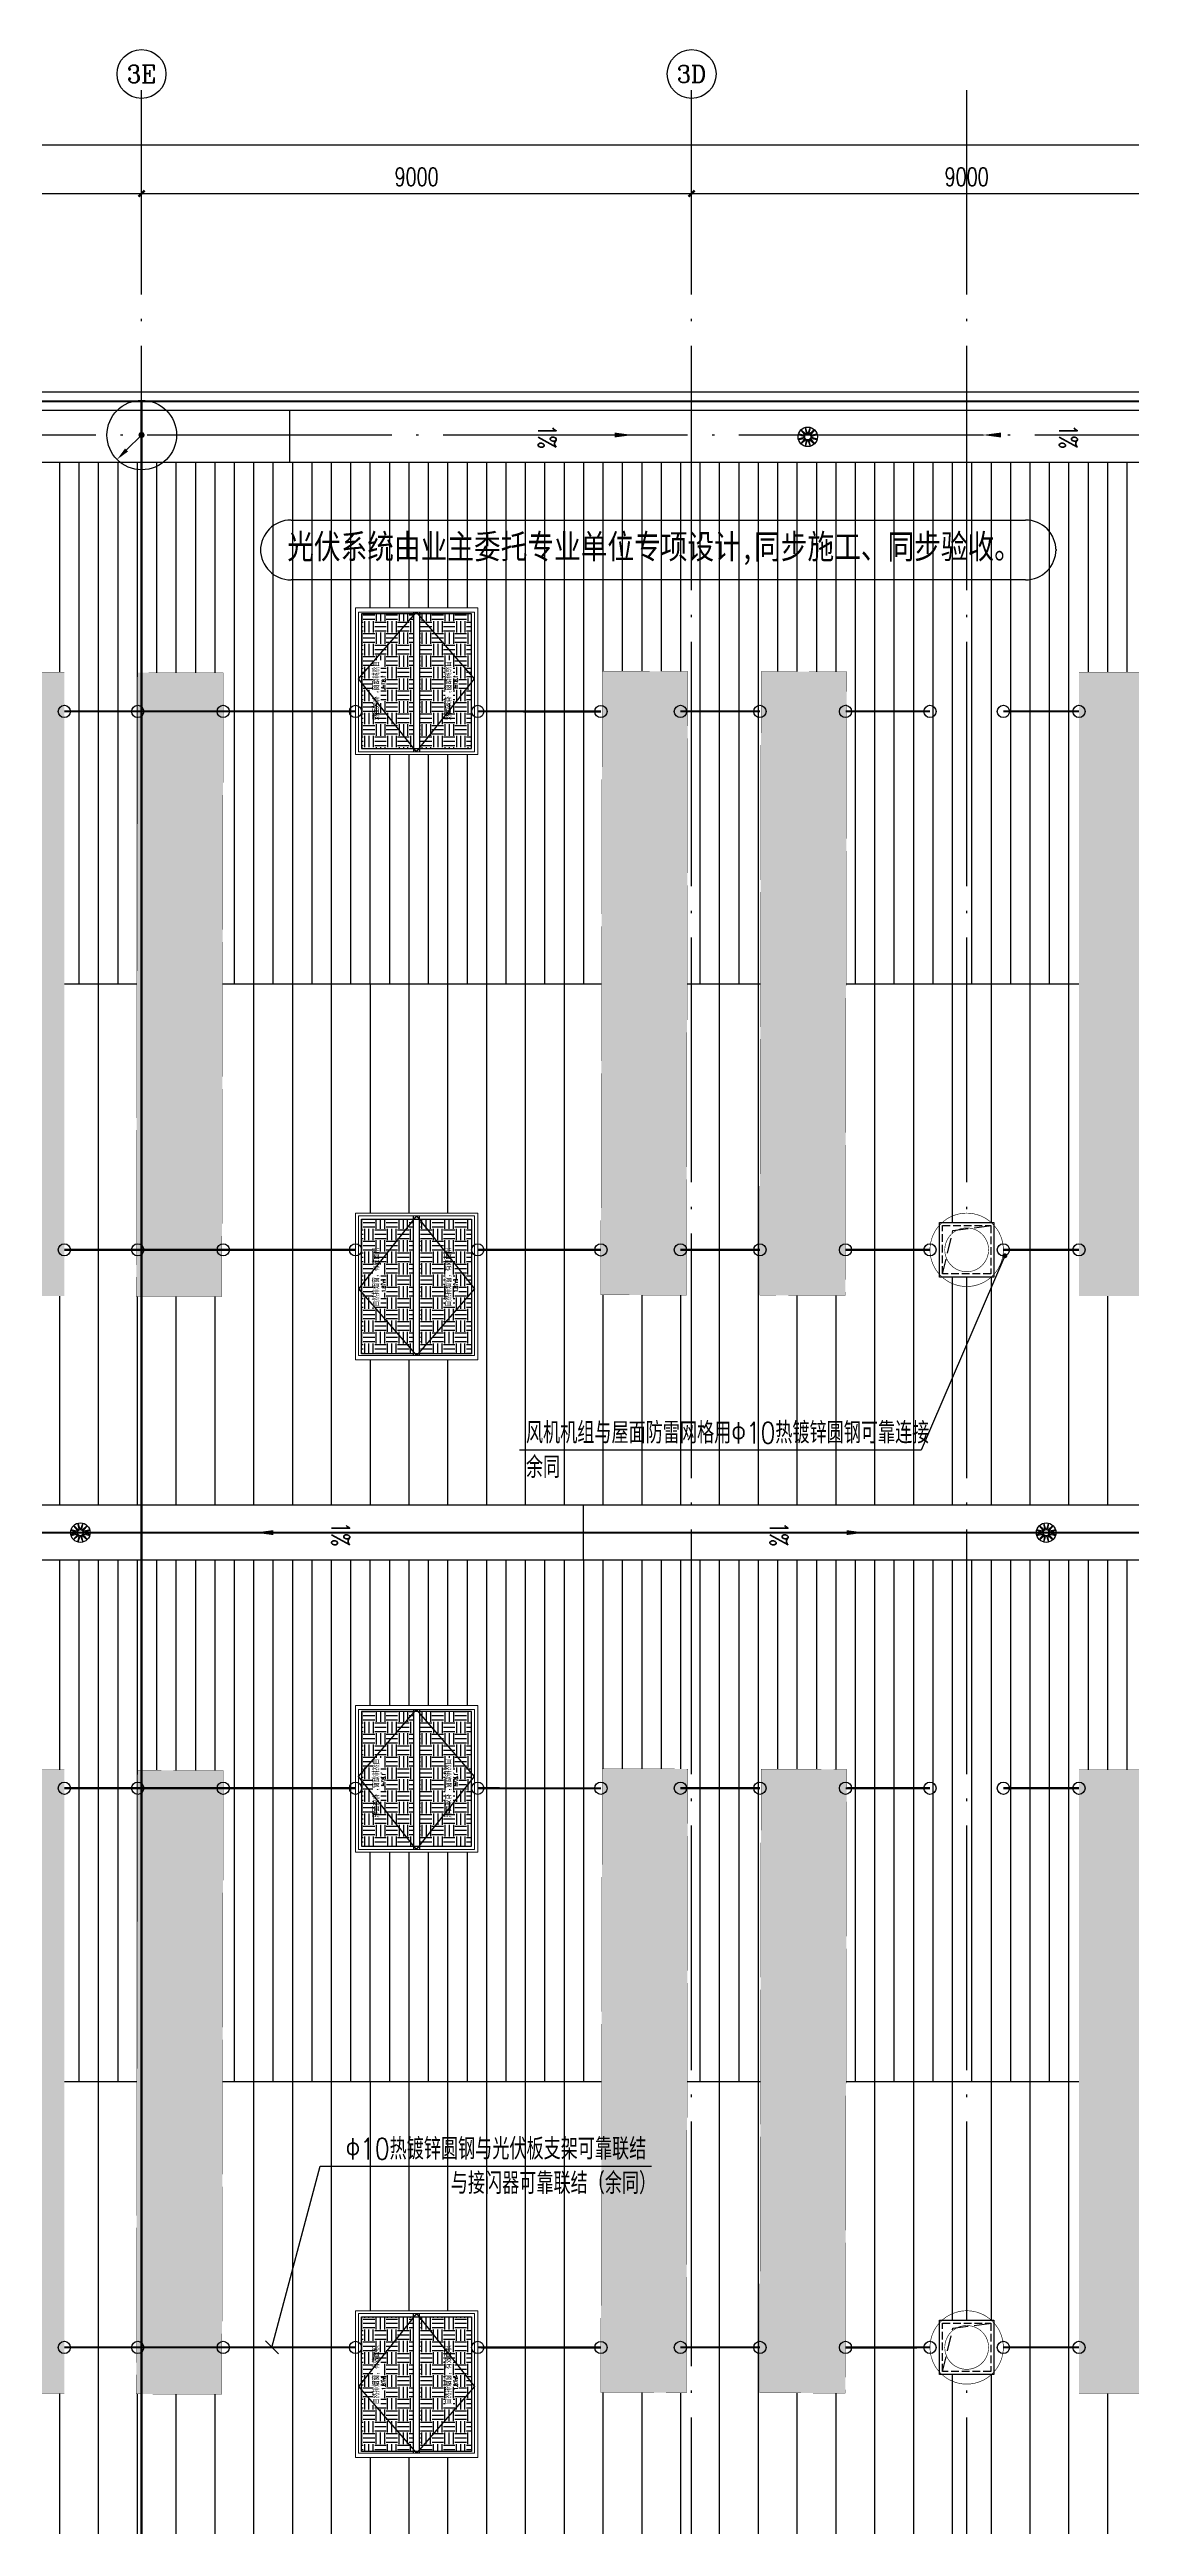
# Model space of a CAD drawing. Extents: x -1396510 to 1250330, y -1892470 to 1623980.
# Drawn here: x -166359 to -148658, y -1457473 to -1416966 of the extents above; entities that cross this region are included whole.
import ezdxf
from ezdxf.enums import TextEntityAlignment as Align

# ---------------------------------------------------------------- set-up
doc = ezdxf.new("R2010")
doc.units = 0
doc.header["$LTSCALE"] = 1000
doc.header["$MEASUREMENT"] = 0
for name, pattern in [('CENTER2', [1.125, 0.75, -0.125, 0.125, -0.125]), ('DASH', [0.35, 0.25, -0.1]), ('DOTE', [2.4200000000000004, 2, -0.2, 0.02, -0.2]), ('HIDDEN', [9.524999999999999, 6.35, -3.175])]:
    doc.linetypes.add(name, pattern=pattern)
doc.layers.get('Defpoints').update_dxf_attribs({"color": 210})
for name, color, linetype in [('-DS 电气', 130, 'Continuous'), ('99平面图例外参$0$A-HATCH-2', 251, 'Continuous'), ('A-AXIS-D', 1, 'Continuous'), ('A-AXIS-DOTE', 14, 'DOTE'), ('A-AXIS-SYMB', 3, 'Continuous'), ('A-DRAIN', 142, 'Continuous'), ('A-HATCH-2', 251, 'Continuous'), ('A-LIN-V', 9, 'Continuous'), ('A-SFCE', 30, 'Continuous'), ('AS-COLN', 6, 'Continuous'), ('AS-结构边线层', 200, 'Continuous'), ('E-电气标注', 84, 'Continuous'), ('LWIRE', 4, 'Continuous'), ('SPACE', 7, 'Continuous'), ('SPACE_HATCH', 8, 'Continuous'), ('TEL_LEAD', 3, 'Continuous'), ('WIRE-接地', 4, 'Continuous'), ('WIRE-照明', 1, 'Continuous'), ('WIRE-避雷', 4, 'Continuous'), ('参考线', 8, 'Continuous'), ('外框', 1, 'HIDDEN'), ('文本', 4, 'Continuous'), ('暖通', 7, 'Continuous'), ('虹吸雨水斗', 6, 'Continuous')]:
    doc.layers.add(name, color=color, linetype=linetype)
doc.layers.add('A-云线2', color=3, linetype='Continuous', plot=False)
doc.layers.add('A-加建区域', color=47, linetype='Continuous', plot=False)
doc.layers.add('成型线', color=3, linetype='Continuous', lineweight=18)
doc.styles.add('-宋体', font='', dxfattribs={"width": 0.8})
doc.styles.add('_TCH_AXIS', font='COMPLEX', dxfattribs={"bigfont": 'GBCBIG'})
doc.styles.add('_TCH_DIM', font='SIMPLEX', dxfattribs={"bigfont": 'GBCBIG'})
doc.styles.add('_TCH_DIM_T3', font='SIMPLEX', dxfattribs={"width": 0.7058823529411765, "bigfont": 'GBCBIG'})
doc.styles.add('_TCH_SPACE', font='SIMPLEX', dxfattribs={"height": 5, "bigfont": 'GBCBIG'})
doc.styles.add('_TEL_DIM', font='SIMPLEX', dxfattribs={"width": 0.8, "height": 3.5, "bigfont": 'HZTXT'})
doc.styles.get("Standard").update_dxf_attribs({"font": 'gbenor.shx', "bigfont": 'gbcbig.shx'})
doc.styles.get('-宋体').set_extended_font_data('SimSun')
doc.dimstyles.new('_TCH_ARCH&&100', dxfattribs={"dimtxt": 297.5, "dimasz": 100, "dimexe": 100, "dimexo": 100, "dimgap": 126.25, "dimtad": 1, "dimdec": 0, "dimzin": 0, "dimdsep": 46, "dimtxsty": '_TCH_DIM_T3', "dimblk": 'ARCHTICK', "dimcen": 0.09, "dimclrt": 7, "dimazin": 2, "dimtfac": 1, "dimtdec": 0, "dimtix": 1, "dimtmove": 2, "dimatfit": 3, "dimfxl": 0, "dimtolj": 1, "dimtzin": 0, "dimarcsym": 0})
pattern_1 = [(90, (-187145.8154680913, -620719.999996184), (-317.5, 0), [])]
pattern_2 = [(90, (-187145.8154680913, -620719.999996184), (-635, 0), [])]
pattern_3 = [(0, (0, 0), (187.5, 187.5), [187.5, -187.5]), (0, (0, 70.3125), (187.5, 187.5), [187.5, -187.5]), (0, (0, 140.625), (187.5, 187.5), [187.5, -187.5]), (90, (23.4375, 164.0625), (-187.5, 187.5), [187.5, -187.5]), (90, (93.75, 164.0625), (-187.5, 187.5), [187.5, -187.5]), (90, (164.0625, 164.0625), (-187.5, 187.5), [187.5, -187.5])]

# ---------------------------------------------------------------- blocks, each defined once
blk = doc.blocks.new('“奔腾”虹吸雨水斗')
at = {"layer": '虹吸雨水斗', "color": 8, "lineweight": 25}
for p, q in [((946944.3575006259, 86684.78362745002), (947028.0217046535, 86657.59554246908)), ((947028.0225120363, 86641.19173321455), (946944.4179662246, 86614.01900706587)), ((947032.2330254515, 86673.31093077212), (946946.2430018323, 86691.58093254315)), ((946981.5729472799, 86752.89512428427), (947040.4342308647, 86687.51744999675)), ((947051.9390358106, 86699.02171509856), (946986.60449177, 86757.83901256899)), ((947047.8582179125, 86793.27368750554), (947066.1447476526, 86707.2243189398)), ((947081.8603335525, 86711.43490229684), (947054.6876074036, 86795.03944810855)), ((947125.4522277878, 86795.09991370716), (947098.2641428069, 86711.4357096796)), ((947113.9795311099, 86707.22438888164), (947132.249532881, 86793.21441250079)), ((947193.5637246221, 86757.8844670532), (947128.1860503346, 86699.02318346837)), ((947139.6903154363, 86687.51837852233), (947198.5076129069, 86752.85292256305)), ((947233.9422878433, 86691.59919642055), (947147.8929192775, 86673.31266668047)), ((947152.1035026347, 86657.59708078073), (947235.7080484463, 86684.76980692943)), ((947235.7685140449, 86614.00518654528), (947152.1043100174, 86641.19327152622)), ((946946.1837268276, 86607.18961757475), (947032.2330953933, 86625.4761473148)), ((947040.4356992345, 86611.27043547296), (946981.6184017641, 86545.93589143225)), ((946986.5622900488, 86540.90434694209), (947051.9399643363, 86599.7656305269)), ((947066.1464835609, 86591.56442511365), (947047.87648179, 86505.5744014945)), ((947054.6737868831, 86503.68890028812), (947081.8618718641, 86587.3531043157)), ((947098.2656811185, 86587.35391169846), (947125.4384072672, 86503.74936588678)), ((947132.2677967583, 86505.51512648973), (947113.9812670184, 86591.5644950555)), ((947128.1869788602, 86599.76709889674), (947193.5215229009, 86540.94980142628)), ((947198.553067391, 86545.89368971103), (947139.6917838062, 86611.27136399854)), ((947147.8929892194, 86625.47788322317), (947233.8830128385, 86607.20788145217))]:
    blk.add_line(p, q, dxfattribs=at)
for centre, radius in [((947090.0630073354, 86649.39440699767), 149.9999999998636), ((947090.0630073354, 86649.39440699764), 47.64705882348608)]:
    blk.add_circle(centre, radius, dxfattribs=at)
for centre, start, end in [((947024.7688896961, 86649.39347772092), 291.6381690381559, 68.36747106928848), ((947033.5161781037, 86682.04066104008), 261.6381690402307, 38.36747106319988), ((947057.4151437385, 86705.94030695265), 231.638169039676, 8.367471067260695), ((947090.0620780587, 86714.68852463702), 201.6381690394507, 338.3674710638043), ((947122.7092613779, 86705.9412362294), 171.638169042018, 308.3674710654842), ((947146.6089072905, 86682.04227059458), 141.6381690427745, 278.3674710689655), ((947155.3571249748, 86649.39533627436), 111.6381690381559, 248.3674710692885), ((947033.5171073804, 86616.74654340072), 321.6381690427745, 98.36747106896546), ((947057.416753293, 86592.84757776589), 351.638169042018, 128.3674710654842), ((947090.0639366122, 86584.10028935828), 21.63816903945068, 158.3674710638043), ((947122.7108709324, 86592.84850704264), 51.63816903967597, 188.3674710672607), ((947146.6098365672, 86616.74815295523), 81.63816904023071, 218.3674710631998)]:
    blk.add_arc(centre, 8.823529411756681, start, end, dxfattribs=at)
blk = doc.blocks.new('434243')
at = {"layer": '文本', "xscale": 1.061320754715, "yscale": 1.061320754715, "zscale": 1.061320754715}
for p in [(-659120.5249859283, 528727.2514006031), (-671020.5249859276, 510807.1993738738), (-655220.5249859276, 510807.1993738738)]:
    blk.add_blockref('“奔腾”虹吸雨水斗', p, dxfattribs=at)
blk = doc.blocks.new('w4234233')
at = {"layer": 'A-AXIS-SYMB', "color": 8}
for points in [[(355545.815468092, 826830, 0, 0, 0), (355545.815468092, 825680, 0, 80.00000000000001, 0), (355545.815468092, 825980, 0, 0, 0)], [(355545.815468092, 818809.9999923708, 0, 0, 0), (355545.815468092, 819959.9999923708, 0, 80.00000000000001, 0), (355545.815468092, 819659.9999923708, 0, 0, 0)]]:
    blk.add_lwpolyline(points, format="xyseb", dxfattribs=at)
at = {"layer": 'A-AXIS-SYMB', "color": 7, "style": '_TCH_DIM', "width": 0.7058823529411765}
for p in [(355375.815468092, 826935), (355375.815468092, 818407.4999923708)]:
    blk.add_text('1%%%', height=297.5, dxfattribs=at).set_placement(p)
blk = doc.blocks.new('w42343eeee')
blk.add_wipeout([(367285.36201962497, 568211.8823127225), (365883.3467330932, 568215.0626106263), (365906.4841525527, 578415.0363684269), (367306.4805506822, 578411.8606441875)]).dxf.layer = '参考线'
at = {"layer": '99平面图例外参$0$A-HATCH-2'}
h = blk.add_hatch(dxfattribs=at)
h.set_pattern_fill('ANSI33', color=256, scale=75)
h.set_pattern_definition([(45, (1135667.221463564, 924695.118585829), (-168.3798022700467, 168.3798022700468), []), (45, (1135835.601338564, 924695.118585829), (-168.3798022700467, 168.3798022700468), [119.0625000000001, -59.53125000000003])])
h.paths.add_polyline_path([(366843.004486084, 550429.953373909), (365843.0085678101, 550432.2217392924)])
h.paths.add_polyline_path([(365906.4840457473, 578415.0363686695), (367306.4804446542, 578411.8606444283), (367283.3431320193, 568211.8868932726), (365883.3467330934, 568215.0626096725)])
at = {"layer": 'E-电气标注', "color": 1, "const_width": 5}
blk.add_lwpolyline([(365906.4841525527, 578415.0363684271), (365883.3467330933, 568215.0626106265), (367283.3431312228, 568211.8868863871), (367306.4805506822, 578411.8606441878)], close=True, dxfattribs=at)
blk = doc.blocks.new('44')
blk.add_wipeout([(277495.815468091, 745319.9999961853), (279895.8547318697, 745319.9999961851), (279895.815468091, 747319.9999961852), (277495.815468091, 747319.9934126738)]).dxf.layer = '参考线'
at = {"layer": 'SPACE_HATCH'}
h = blk.add_hatch(dxfattribs=at)
h.set_pattern_fill('土壤', color=8, scale=50, style=0)
h.set_pattern_definition(pattern_3)
h.paths.add_polyline_path([(277595.8154692653, 746369.9967074657), (279795.8154657534, 746369.9967013941), (279795.8154709901, 747219.9934113587), (277595.8154675254, 747219.9934135819)])
h.paths.add_polyline_path([(278352.3530424843, 746903.9999999983), (279056.8211275907, 746903.9999999983), (279056.8211275907, 747033.9999999983), (278352.3530424843, 747033.9999999983)])
h.paths.add_polyline_path([(278591.1695850375, 746810.7899999983), (278816.5945850375, 746810.7899999983), (278816.5945850375, 746894.9649999983), (278591.1695850375, 746894.9649999983)])
h = blk.add_hatch(dxfattribs=at)
h.set_pattern_fill('土壤', color=8, scale=50, style=0)
h.set_pattern_definition(pattern_3)
h.paths.add_polyline_path([(277595.8154692836, 746269.9967013716), (279795.8154657515, 746269.9967074431), (279795.8154709901, 745420.0065810117), (277595.8154675254, 745420.0065787885)])
h.paths.add_polyline_path([(278352.3530424843, 745723.9999923721), (279056.8211275907, 745723.9999923721), (279056.8211275907, 745853.9999923721), (278352.3530424843, 745853.9999923721)])
h.paths.add_polyline_path([(278591.1695850375, 745630.7899923722), (278816.5945850375, 745630.7899923722), (278816.5945850375, 745714.9649923722), (278591.1695850375, 745714.9649923722)])
at = {"color": 2}
for p, q in [((277565.8154680911, 746369.9967044295), (279850.8154680911, 746369.9967044295)), ((277565.8154680911, 746269.9967044295), (279850.8154680911, 746269.9967044295))]:
    blk.add_line(p, q, dxfattribs=at)
at = {"layer": 'A-SFCE'}
blk.add_lwpolyline([(277595.815468091, 747219.9934126737), (279795.815468091, 747219.9934126737), (279795.815468091, 745419.9999961852), (277595.815468091, 745419.9999961852)], close=True, dxfattribs=at)
at = {"layer": '外框', "color": 8}
for points in [[(279850.815468091, 746319.9999961853), (278658.315468091, 747269.9999961852), (277565.815468091, 746319.9999961852)], [(279850.815468091, 746319.9999961853), (278658.315468091, 745369.9999961852), (277565.815468091, 746319.9999961852)]]:
    blk.add_lwpolyline(points, dxfattribs=at)
at = {"layer": '成型线'}
blk.add_line((279895.815468091, 745319.9999961852), (279895.815468091, 747319.9999961852), dxfattribs=at)
blk.add_lwpolyline([(279895.815468091, 745319.9999961852), (277495.815468091, 745319.9999961853), (277495.815468091, 747319.9999961853), (279895.815468091, 747319.9999961852)], dxfattribs=at)
blk.add_lwpolyline([(279850.815468091, 745369.9999961853), (279850.815468091, 747269.9999961853), (277565.815468091, 747269.9999961852), (277565.815468091, 745369.9999961852)], close=True, dxfattribs=at)
at = {"layer": 'SPACE', "color": 8, "style": '_TCH_SPACE'}
for p in [(278365.3530424843, 746929.9999999983), (278365.3530424843, 745749.9999923721)]:
    blk.add_text('自然排烟窗，有效面积', height=96.45390070921985, dxfattribs=at).set_placement(p)
at = {"layer": 'SPACE', "color": 8, "style": '_TCH_SPACE', "width": 0.7058823529411765}
for s, height, p in [('1.87m', 59.5, (278599.5870850375, 746827.6249999983)), ('2', 29.75, (278791.5870850375, 746862.6249999983)), ('1.87m', 59.5, (278599.5870850375, 745647.6249923721)), ('2', 29.75, (278791.5870850375, 745682.6249923721))]:
    blk.add_text(s, height=height, dxfattribs=at).set_placement(p)
blk = doc.blocks.new('fengji')
blk.add_wipeout([(-444.999999999982, 444.9999999999246), (445.0392637787322, 444.9999999999251), (444.9999999999777, -445.0000000000748), (-445.00000000001666, -445.0000000001503)]).dxf.layer = '参考线'
at = {"layer": 'A-HATCH-2', "color": 8, "const_width": 10}
for points in [[(0, -600.1812888215063, -0.9999999999999998), (0, 600.1812905720435, -0.9999999999999998)], [(0, -600.1812888215063, 0.9999999999999998), (0, 600.1812905720435, 0.9999999999999998)]]:
    blk.add_lwpolyline(points, format="xyb", dxfattribs=at)
at = {"layer": 'A-HATCH-2', "color": 8, "linetype": 'DASH', "const_width": 10}
for points in [[(0, -358.3171878784196, -0.9999999999999998), (0, 358.3171878787689, -0.9999999999999998)], [(0, -358.3171878784196, 0.9999999999999998), (0, 358.3171878787689, 0.9999999999999998)]]:
    blk.add_lwpolyline(points, format="xyb", dxfattribs=at)
at = {"layer": 'AS-COLN', "ltscale": 0.5}
blk.add_lwpolyline([(-445, 445), (445, 445), (445, -445), (-445, -445)], close=True, dxfattribs=at)
at = {"layer": 'AS-COLN', "linetype": 'DASH', "ltscale": 0.5}
blk.add_lwpolyline([(-395, 395), (395, 395), (395, -395), (-395, -395)], close=True, dxfattribs=at)
at = {"layer": 'AS-结构边线层', "color": 8, "linetype": 'DASH'}
blk.add_lwpolyline([(395, 395), (225.4077321449295, -315.0000038014259), (-395, -395)], dxfattribs=at)
blk = doc.blocks.new('_ArchTick')
at = {"color": 0, "linetype": 'ByBlock', "const_width": 0.4}
blk.add_lwpolyline([(-0.5, -0.5), (0.5, 0.5)], dxfattribs=at)
blk = doc.blocks.new('*D5950')
at = {"layer": 'A-AXIS-D', "color": 0, "lineweight": -2, "transparency": 16777216}
for p, q in [((138999.9999999996, 3189.775788517552), (138999.9999999996, 4047.785146990791)), ((138999.9999999996, 3947.785146990791), (147999.9999999997, 3947.785146990791)), ((147999.9999999997, 3189.775788517552), (147999.9999999997, 4047.785146990791))]:
    blk.add_line(p, q, dxfattribs=at)
at = {"layer": 'Defpoints', "color": 0, "transparency": 16777216}
for p in [(147999.9999999997, 3947.785146990791), (138999.9999999996, 3089.775788517552), (147999.9999999997, 3089.775788517552)]:
    blk.add_point(p, dxfattribs=at)
at = {"layer": 'A-AXIS-D', "color": 0, "lineweight": -2, "transparency": 16777216, "xscale": 100, "yscale": 100, "zscale": 100, "rotation": 180}
blk.add_blockref('_ArchTick', (138999.9999999996, 3947.785146990791), dxfattribs=at)
at = {"layer": 'A-AXIS-D', "color": 0, "lineweight": -2, "transparency": 16777216, "xscale": 100, "yscale": 100, "zscale": 100}
blk.add_blockref('_ArchTick', (147999.9999999997, 3947.785146990791), dxfattribs=at)
at = {"layer": 'A-AXIS-D', "color": 7, "transparency": 16777216, "insert": (143499.9999999997, 4222.785146990791), "char_height": 297.5, "attachment_point": 5, "style": '_TCH_DIM_T3'}
blk.add_mtext('\\A1;9000', dxfattribs=at)
blk = doc.blocks.new('*D5951')
at = {"layer": 'A-AXIS-D', "color": 0, "lineweight": -2, "transparency": 16777216}
for p, q in [((147999.9999999997, 3189.775788517552), (147999.9999999997, 4047.785146990791)), ((147999.9999999997, 3947.785146990791), (156999.9999999999, 3947.785146990791)), ((156999.9999999999, 3189.775788517552), (156999.9999999999, 4047.785146990791))]:
    blk.add_line(p, q, dxfattribs=at)
at = {"layer": 'Defpoints', "color": 0, "transparency": 16777216}
for p in [(156999.9999999999, 3947.785146990791), (147999.9999999997, 3089.775788517552), (156999.9999999999, 3089.775788517552)]:
    blk.add_point(p, dxfattribs=at)
at = {"layer": 'A-AXIS-D', "color": 0, "lineweight": -2, "transparency": 16777216, "xscale": 100, "yscale": 100, "zscale": 100, "rotation": 180}
blk.add_blockref('_ArchTick', (147999.9999999997, 3947.785146990791), dxfattribs=at)
at = {"layer": 'A-AXIS-D', "color": 0, "lineweight": -2, "transparency": 16777216, "xscale": 100, "yscale": 100, "zscale": 100}
blk.add_blockref('_ArchTick', (156999.9999999999, 3947.785146990791), dxfattribs=at)
at = {"layer": 'A-AXIS-D', "color": 7, "transparency": 16777216, "insert": (152499.9999999998, 4222.785146990791), "char_height": 297.5, "attachment_point": 5, "style": '_TCH_DIM_T3'}
blk.add_mtext('\\A1;9000', dxfattribs=at)
blk = doc.blocks.new('*D5952')
at = {"layer": 'A-AXIS-D', "color": 0, "lineweight": -2, "transparency": 16777216}
for p, q in [((156999.9999999999, 3189.775788517552), (156999.9999999999, 4047.785146990791)), ((156999.9999999999, 3947.785146990791), (165999.9999999998, 3947.785146990791)), ((165999.9999999998, 3189.775788517552), (165999.9999999998, 4047.785146990791))]:
    blk.add_line(p, q, dxfattribs=at)
at = {"layer": 'Defpoints', "color": 0, "transparency": 16777216}
for p in [(165999.9999999998, 3947.785146990791), (156999.9999999999, 3089.775788517552), (165999.9999999998, 3089.775788517552)]:
    blk.add_point(p, dxfattribs=at)
at = {"layer": 'A-AXIS-D', "color": 0, "lineweight": -2, "transparency": 16777216, "xscale": 100, "yscale": 100, "zscale": 100, "rotation": 180}
blk.add_blockref('_ArchTick', (156999.9999999999, 3947.785146990791), dxfattribs=at)
at = {"layer": 'A-AXIS-D', "color": 0, "lineweight": -2, "transparency": 16777216, "xscale": 100, "yscale": 100, "zscale": 100}
blk.add_blockref('_ArchTick', (165999.9999999998, 3947.785146990791), dxfattribs=at)
at = {"layer": 'A-AXIS-D', "color": 7, "transparency": 16777216, "insert": (161499.9999999998, 4222.785146990791), "char_height": 297.5, "attachment_point": 5, "style": '_TCH_DIM_T3'}
blk.add_mtext('\\A1;9000', dxfattribs=at)
blk = doc.blocks.new('*D5956')
at = {"layer": 'A-AXIS-D', "color": 0, "lineweight": -2, "transparency": 16777216}
for p, q in [((-900.0000002816089, 3289.775788517552), (-900.0000002816088, 4847.785146990791)), ((-900.0000002816088, 4747.785146990791), (184799.9999921249, 4747.785146990791)), ((184799.9999921249, 3289.775788517552), (184799.9999921249, 4847.785146990791))]:
    blk.add_line(p, q, dxfattribs=at)
at = {"layer": 'Defpoints', "color": 0, "transparency": 16777216}
for p in [(184799.9999921249, 4747.785146990791), (-900.0000002816089, 3189.775788517552), (184799.9999921249, 3189.775788517552)]:
    blk.add_point(p, dxfattribs=at)
at = {"layer": 'A-AXIS-D', "color": 0, "lineweight": -2, "transparency": 16777216, "xscale": 100, "yscale": 100, "zscale": 100, "rotation": 180}
blk.add_blockref('_ArchTick', (-900.0000002816088, 4747.785146990791), dxfattribs=at)
at = {"layer": 'A-AXIS-D', "color": 0, "lineweight": -2, "transparency": 16777216, "xscale": 100, "yscale": 100, "zscale": 100}
blk.add_blockref('_ArchTick', (184799.9999921249, 4747.785146990791), dxfattribs=at)
at = {"layer": 'A-AXIS-D', "color": 7, "transparency": 16777216, "insert": (91949.99999592164, 5022.785146990791), "char_height": 297.5, "attachment_point": 5, "style": '_TCH_DIM_T3'}
blk.add_mtext('\\A1;185700', dxfattribs=at)
blk = doc.blocks.new('$TelecSys$00000080')
for p, q in [((-0.7000000000007276, -0.7000000000007276), (0, 0)), ((0.1041666666678793, 0.1041666666660603), (0.1041666666678793, 0.1041666666660603)), ((-0.1041666666678793, -0.1041666666660603), (-0.1041666666678793, -0.1041666666660603))]:
    blk.add_line(p, q)
at = {"const_width": 0.1425}
blk.add_lwpolyline([(0.07125000000087311, 0, 1), (-0.07125000000087311, 0, 1)], format="xyb", close=True, dxfattribs=at)
blk.add_solid([(-0.6300000000010186, -0.7700000000004366), (-0.7700000000004366, -0.6299999999991996), (-1.150000000001455, -1.149999999999636)])
at = {"width": 0.8, "flags": 9}
blk.add_attdef('A', (0, 0), '', height=2e-05, rotation=180, dxfattribs=at)
blk = doc.blocks.new('$TelecSys$00000010')
blk.add_circle((0, 0, 1e-08), 1)
blk = doc.blocks.new('世赫3#厂房屋顶0821')
at = {"layer": 'A-HATCH-2'}
h = blk.add_hatch(dxfattribs=at)
h.set_pattern_fill('ANSI31', color=256, scale=200, angle=45)
h.set_pattern_definition(pattern_1)
h.paths.add_polyline_path([(46734.18453190825, -8975.000000014435), (179269.9021702178, -8975.000000044238), (184500.0000216862, -8975.000000029337), (184500.0000243643, -450.000000057742), (17311.08193592611, -450.000000057742), (14639.25533946475, -8684.62378295639), (14545.03914693312, -8975.000000029337)])
h = blk.add_hatch(dxfattribs=at)
h.set_pattern_fill('ANSI31', color=256, scale=400, angle=45)
h.set_pattern_definition(pattern_2)
h.paths.add_polyline_path([(46734.18453190825, -8975.000000044238), (179269.9021702178, -8975.000000014435), (184500.0000140453, -8975.000000029337), (184500.0000243643, -17500.00000000093), (11778.99635794014, -17500.00000000093), (14545.03914693312, -8975.000000029337), (34104.18453190872, -8975.000000029337)])
h = blk.add_hatch(dxfattribs=at)
h.set_pattern_fill('ANSI31', color=256, scale=200, angle=45)
h.set_pattern_definition(pattern_1)
h.paths.add_polyline_path([(46734.184516676, -26924.99999995762), (179269.9021549856, -26924.99999998743), (184500.0000064539, -26924.99999997253), (184500.0000091321, -18400.00000000093), (11486.98011042085, -18400.00000000093), (8732.433071799227, -26889.56986407412), (13809.11440937012, -26924.99999997253)])
h = blk.add_hatch(dxfattribs=at)
h.set_pattern_fill('ANSI31', color=256, scale=400, angle=45)
h.set_pattern_definition(pattern_2)
h.paths.add_polyline_path([(46734.184516676, -26924.99999998743), (179269.9021549856, -26924.99999995762), (184499.999998813, -26924.99999997253), (184500.0000091321, -35449.99999994412), (5954.894532416365, -35450.00000000128), (8720.937321418663, -26925.00000000105), (34104.18451667647, -26924.99999997253)])
at = {"layer": 'A-AXIS-D'}
for centre in [(148000.0000000002, 5903.960313379299), (157000.0000000005, 5903.960313379182)]:
    blk.add_circle(centre, 400, dxfattribs=at)
at = {"layer": 'A-AXIS-DOTE', "color": 8, "ltscale": 2}
for p, q in [((148000, -79979.99999618402), (148000.0000000002, 5640.000003815978)), ((157000.0000000002, -79979.99999618402), (157000.0000000002, 5640.000003815978)), ((161500, -79979.99999618402), (161500, 5640.000003815978)), ((190814.1845319087, -9.313225746154785e-10), (-5155.815468091285, 0)), ((190814.1845319087, -17950.00000000093), (-5155.815468091285, -17950))]:
    blk.add_line(p, q, dxfattribs=at)
at = {"layer": 'A-DRAIN'}
for p, q in [((150420.0000000024, 399.9536194166867), (150420.0000000024, -450.000000057742)), ((155230.0000000015, -18400.00000000093), (155230.0000000015, -17500.00000000093))]:
    blk.add_line(p, q, dxfattribs=at)
at = {"layer": 'A-LIN-V'}
for points in [[(184499.9999999998, -450.000000057742), (17311.08193592611, -450.000000057742), (11778.99635794014, -17500.00000000093)], [(184499.9999999998, -17500.00000000093), (11778.99635794014, -17500.00000000093)], [(184499.9999999998, -18400.00000000093), (11486.98011042085, -18400.00000000093)]]:
    blk.add_lwpolyline(points, dxfattribs=at)
at = {"layer": 'A-SFCE'}
for points in [[(184800.0000052028, -72499.99999714294), (184800.0000153922, 699.947997125797), (16632.89277716144, 700.0000039680162), (-899.9999227537774, -53336.73104772158), (-899.9999227537774, -54350.00000000058), (-300.0002615137491, -54350.00000000058)], [(-599.9999214824056, -56150.0000000007), (-599.9998494340107, -72200.05200102099), (184500.0000052445, -72200.05202678673), (184500.0000153503, 399.9480899028713), (16850.95031567826, 399.9999365322292), (-599.9999227537774, -53384.18278621556), (-599.9999227537774, -54050.00000000058), (-300.0002615137491, -54050.00000000058)], [(13809.11442460236, -8975.000000029337), (184500.0000149661, -8975.000000029337)], [(7976.909604713204, -26925.00000000105), (184500.0000149661, -26925.00000000105)]]:
    blk.add_lwpolyline(points, dxfattribs=at)
at = {"layer": 'A-加建区域', "color": 8, "rotation": 270}
for p in [(-663919.999996183, 355545.8154680914), (-675825.8154642768, 337595.8154680914), (-660125.8154642768, 337595.8154680914)]:
    blk.add_blockref('w4234233', p, dxfattribs=at)
at = {"layer": '虹吸雨水斗'}
blk.add_blockref('434243', (-187145.8154680913, -620719.999996184), dxfattribs=at)
at = {"layer": 'A-AXIS-D', "color": 7, "style": '_TCH_AXIS'}
for s, height, p, p2 in [('3E', 288.1176230394149, (147759.9019808007, 5759.901501859591), (148240.0980191997, 5759.901501859591)), ('3D', 282.1677742934883, (156758.1419077489, 5762.876426232438), (157241.858092252, 5762.876426232438))]:
    blk.add_text(s, height=height, dxfattribs=at).set_placement(p, p2, align=Align.FIT)
at = {"layer": 'A-AXIS-D'}
for base, p1, p2, picture, middle in [((184799.9999921249, 4747.785146990791), (-900.0000002816089, 3189.775788517552), (184799.9999921249, 3189.775788517552), '*D5956', (91949.99999592164, 5022.785146990791)), ((147999.9999999997, 3947.785146990791), (138999.9999999996, 3089.775788517552), (147999.9999999997, 3089.775788517552), '*D5950', (143499.9999999997, 4222.785146990791)), ((156999.9999999999, 3947.785146990791), (147999.9999999997, 3089.775788517552), (156999.9999999999, 3089.775788517552), '*D5951', (152499.9999999998, 4222.785146990791)), ((165999.9999999998, 3947.785146990791), (156999.9999999999, 3089.775788517552), (165999.9999999998, 3089.775788517552), '*D5952', (161499.9999999998, 4222.785146990791))]:
    dim = blk.add_linear_dim(base=base, p1=p1, p2=p2, angle=0, dimstyle='_TCH_ARCH&&100', dxfattribs=at)
    dim.commit()
    dim.dimension.update_dxf_attribs({"geometry": picture, "text_midpoint": middle, "dimtype": 161})
at = {"layer": 'A-LIN-V', "xscale": -1, "rotation": 90}
for p in [(898820.0976888135, 274670.7638303984), (898820.0976888135, 256720.7638304267)]:
    blk.add_blockref('44', p, dxfattribs=at)
at = {"layer": 'A-LIN-V', "rotation": 90}
for p in [(898820.0978259707, -292620.8671057842), (898820.0978259707, -310570.867105756)]:
    blk.add_blockref('44', p, dxfattribs=at)
at = {"layer": 'A-SFCE', "rotation": 0.1299683941899633}
for p in [(-219255.9563369753, -601073.9810231098), (-201255.9563369753, -601073.9810226329)]:
    blk.add_blockref('w42343eeee', p, dxfattribs=at)
at = {"layer": 'A-SFCE'}
for p in [(-217968.9631423952, -600251.3540084728), (-210368.9489593508, -600227.7369478114), (-207768.952484131, -600233.6347287067)]:
    blk.add_blockref('w42343eeee', p, dxfattribs=at)
at = {"layer": '暖通', "rotation": 180}
for p in [(161500.0000000002, -13325.05202968256), (161500.0000000001, -31275.05202968291)]:
    blk.add_blockref('fengji', p, dxfattribs=at)
at = {"layer": 'A-SFCE', "rotation": 0.1299683941899633}
for p in [(-219255.9563446047, -583123.9810250171), (-201255.9563446047, -583123.9810245403)]:
    blk.add_blockref('w42343eeee', p, dxfattribs=at)
at = {"layer": 'A-SFCE'}
for p in [(-217968.9631347658, -582301.3540079959), (-210368.9489364626, -582277.7369497188), (-207768.9524993898, -582283.6347296603)]:
    blk.add_blockref('w42343eeee', p, dxfattribs=at)

msp = doc.modelspace()

# ---------------------------------------------------------------- block references
at = {"layer": 'A-云线2'}
msp.add_blockref('世赫3#厂房屋顶0821', (-312854.1845319086, -1423270), dxfattribs=at)

# ---------------------------------------------------------------- next in the draw order: linework, layer by layer
at = {"layer": '-DS 电气', "color": 6}
for p, q in [((-162407.6476786807, -1424659.919912972), (-150392.3523213193, -1424659.919912972)), ((-162907.6476786807, -1425140), (-162907.6476786807, -1425159.919912972)), ((-149892.3523213193, -1425140), (-149892.3523213193, -1425159.919912972)), ((-150392.3523213193, -1425640), (-162407.6476786807, -1425640))]:
    msp.add_line(p, q, dxfattribs=at)
for centre, start, end in [((-162407.6476786807, -1425159.919912972), 90, 180), ((-150392.3523213193, -1425159.919912972), 0, 90), ((-162407.6476786807, -1425140), 180, 270), ((-150392.3523213193, -1425140), 270, 0)]:
    msp.add_arc(centre, 500, start, end, dxfattribs=at)
at = {"layer": 'TEL_LEAD'}
for p, q in [((-150729.6881043027, -1436692.050865955), (-152100, -1439870)), ((-152100, -1439870), (-158670, -1439870)), ((-162720, -1454545.052030571), (-161930, -1451580.05242259)), ((-161930, -1451580.05242259), (-156510, -1451580.05242259)), ((-162613.9339828219, -1454651.118047748), (-162826.0660171781, -1454438.986013393))]:
    msp.add_line(p, q, dxfattribs=at)
at = {"layer": 'TEL_LEAD', "const_width": 40}
msp.add_lwpolyline([(-150721.7690502614, -1436673.685447825, 1), (-150737.607158344, -1436710.416284085, 1)], format="xyb", close=True, dxfattribs=at)
at = {"layer": 'WIRE-接地', "linetype": 'CENTER2', "const_width": 35}
for points in [[(-164854.1845319082, -1422719.973896939), (-164854.1845319082, -1495620.031149495)], [(-166116.6600244199, -1427789.999999905), (-161354.0835475254, -1427789.999999905)], [(-159354.0868392811, -1427789.999999905), (-157338.1161165516, -1427791.131331588)], [(-156037.1346543975, -1427789.999999901), (-154737.1284179064, -1427789.999999901)], [(-153336.2294372407, -1427790.207852246), (-151954.3658216054, -1427789.999999901)], [(-150754.003242212, -1427789.980368015), (-149516.66002442, -1427789.999999907)], [(-166116.6600244197, -1436595.05203057), (-161354.0835475251, -1436595.05203057)], [(-159354.0868392808, -1436595.05203057), (-157338.1161165514, -1436596.183362253)], [(-156037.1346543973, -1436595.052030565), (-154737.1284179061, -1436595.052030565)], [(-153336.2294372405, -1436595.259882911), (-151954.3658216051, -1436595.052030566)], [(-150754.0032422118, -1436595.03239868), (-149516.6600244197, -1436595.052030571)], [(-302114.819174844, -1441220.000000001), (-128204.187817571, -1441220.000000001)], [(-166116.6600244199, -1445399.999999905), (-161354.0835475254, -1445399.999999905)], [(-159354.0868392811, -1445399.999999905), (-157338.1161165516, -1445401.131331588)], [(-156037.1346543975, -1445399.999999901), (-154737.1284179064, -1445399.999999901)], [(-153336.2294372407, -1445400.207852246), (-151954.3658216054, -1445399.999999901)], [(-150754.003242212, -1445399.980368015), (-149516.66002442, -1445399.999999907)], [(-166116.6600244197, -1454545.05203057), (-161354.0835475252, -1454545.052030571)], [(-159354.0868392809, -1454545.052030571), (-157338.1161165514, -1454546.183362253)], [(-156037.1346543973, -1454545.052030566), (-154737.1284179062, -1454545.052030566)], [(-153336.2294372405, -1454545.259882912), (-151954.3658216052, -1454545.052030566)], [(-150754.0032422118, -1454545.03239868), (-149516.6600244198, -1454545.052030572)]]:
    msp.add_lwpolyline(points, dxfattribs=at)
at = {"layer": 'WIRE-照明', "color": 6, "linetype": 'Continuous'}
msp.add_circle((-164850.1845319231, -1423270.000000018), 569.2209588554177, dxfattribs=at)
at = {"layer": 'WIRE-避雷', "linetype": 'Continuous', "const_width": 35}
msp.add_lwpolyline([(-313604.1843807069, -1495620.052001), (-313604.1844540267, -1479270.000000001), (-313304.1846240424, -1479270.000000001), (-313304.1846240446, -1477470), (-313604.1844546624, -1477470), (-313604.1844546624, -1476630.456916969), (-296112.2629854887, -1422720.00002975), (-128204.1845165374, -1422720.00002975), (-128204.1845266849, -1495620.026011965), (-313604.1843807069, -1495620.052001)], dxfattribs=at)

# ---------------------------------------------------------------- next in the draw order: block references
at = {"layer": 'LWIRE'}
for name, p, xscale, yscale, zscale in [('$TelecSys$00000080', (-164854.1845319084, -1423270.000000001), 350, 350, 350), ('$TelecSys$00000010', (-166116.6600244199, -1427789.999999905), 100, 100, 100), ('$TelecSys$00000010', (-164916.6636178647, -1427790.039263676), 100, 100, 100), ('$TelecSys$00000010', (-163516.6636178647, -1427790.039263676), 100, 100, 100), ('$TelecSys$00000010', (-161354.0868392811, -1427789.999999895), 100, 100, 100), ('$TelecSys$00000010', (-159354.0868392809, -1427790.019631784), 100, 100, 100), ('$TelecSys$00000010', (-157338.1161165516, -1427791.131331588), 100, 100, 100), ('$TelecSys$00000010', (-156037.1346543975, -1427789.999999901), 100, 100, 100), ('$TelecSys$00000010', (-154737.1284179063, -1427789.999999901, 1e-06), 100, 100, 100), ('$TelecSys$00000010', (-153336.2294372407, -1427790.207852246), 100, 100, 100), ('$TelecSys$00000010', (-151954.369113361, -1427789.999999901), 100, 100, 100), ('$TelecSys$00000010', (-150754.0032422118, -1427789.999999893, -1e-06), 100, 100, 100), ('$TelecSys$00000010', (-149516.66002442, -1427789.999999907), 100, 100, 100), ('$TelecSys$00000010', (-166116.6600244197, -1436595.05203057), 100, 100, 100), ('$TelecSys$00000010', (-164916.6636178645, -1436595.09129434), 100, 100, 100), ('$TelecSys$00000010', (-163516.6636178644, -1436595.09129434), 100, 100, 100), ('$TelecSys$00000010', (-161354.0868392808, -1436595.052030559), 100, 100, 100), ('$TelecSys$00000010', (-159354.0868392807, -1436595.071662449), 100, 100, 100), ('$TelecSys$00000010', (-157338.1161165514, -1436596.183362253), 100, 100, 100), ('$TelecSys$00000010', (-156037.1346543973, -1436595.052030565), 100, 100, 100), ('$TelecSys$00000010', (-154737.1284179061, -1436595.052030565, 1e-06), 100, 100, 100), ('$TelecSys$00000010', (-153336.2294372405, -1436595.259882911), 100, 100, 100), ('$TelecSys$00000010', (-151954.3691133608, -1436595.052030566), 100, 100, 100), ('$TelecSys$00000010', (-150754.0032422116, -1436595.052030558, -1e-06), 100, 100, 100), ('$TelecSys$00000010', (-149516.6600244197, -1436595.052030571), 100, 100, 100), ('$TelecSys$00000010', (-166116.6600244199, -1445399.999999905), 100, 100, 100), ('$TelecSys$00000010', (-164916.6636178647, -1445400.039263676), 100, 100, 100), ('$TelecSys$00000010', (-163516.6636178647, -1445400.039263676), 100, 100, 100), ('$TelecSys$00000010', (-161354.0868392811, -1445399.999999895), 100, 100, 100), ('$TelecSys$00000010', (-159354.0868392809, -1445400.019631784), 100, 100, 100), ('$TelecSys$00000010', (-157338.1161165516, -1445401.131331588), 100, 100, 100), ('$TelecSys$00000010', (-156037.1346543975, -1445399.999999901), 100, 100, 100), ('$TelecSys$00000010', (-154737.1284179063, -1445399.999999901, 1e-06), 100, 100, 100), ('$TelecSys$00000010', (-153336.2294372407, -1445400.207852246), 100, 100, 100), ('$TelecSys$00000010', (-151954.369113361, -1445399.999999901), 100, 100, 100), ('$TelecSys$00000010', (-150754.0032422118, -1445399.999999893, -1e-06), 100, 100, 100), ('$TelecSys$00000010', (-149516.66002442, -1445399.999999907), 100, 100, 100), ('$TelecSys$00000010', (-166116.6600244197, -1454545.05203057), 100, 100, 100), ('$TelecSys$00000010', (-164916.6636178645, -1454545.091294341), 100, 100, 100), ('$TelecSys$00000010', (-163516.6636178645, -1454545.091294341), 100, 100, 100), ('$TelecSys$00000010', (-161354.0868392809, -1454545.05203056), 100, 100, 100), ('$TelecSys$00000010', (-159354.0868392808, -1454545.071662449), 100, 100, 100), ('$TelecSys$00000010', (-157338.1161165514, -1454546.183362253), 100, 100, 100), ('$TelecSys$00000010', (-156037.1346543973, -1454545.052030566), 100, 100, 100), ('$TelecSys$00000010', (-154737.1284179061, -1454545.052030566, 1e-06), 100, 100, 100), ('$TelecSys$00000010', (-153336.2294372405, -1454545.259882912), 100, 100, 100), ('$TelecSys$00000010', (-151954.3691133608, -1454545.052030566), 100, 100, 100), ('$TelecSys$00000010', (-150754.0032422116, -1454545.052030558, -1e-06), 100, 100, 100), ('$TelecSys$00000010', (-149516.6600244198, -1454545.052030572), 100, 100, 100)]:
    msp.add_blockref(name, p, dxfattribs=dict(at, xscale=xscale, yscale=yscale, zscale=zscale))

# ---------------------------------------------------------------- next in the draw order: texts
at = {"layer": '-DS 电气', "color": 6, "style": '-宋体', "width": 0.8}
msp.add_text('光伏系统由业主委托专业单位专项设计,同步施工、同步验收。', height=400, dxfattribs=at).set_placement((-162469.7353415862, -1425293.842018202))
at = {"layer": 'TEL_LEAD', "color": 7, "style": '_TEL_DIM', "width": 0.8}
for s, p in [('风机机组与屋面防雷网格用Φ10热镀锌圆钢可靠连接', (-158565, -1439762.244094488)), ('余同', (-158565, -1440325)), ('Φ10热镀锌圆钢与光伏板支架可靠联结', (-161515.4724409449, -1451472.296517079)), ('与接闪器可靠联结（余同）', (-159794.2125984252, -1452035.05242259))]:
    msp.add_text(s, height=350, dxfattribs=at).set_placement(p)

doc.saveas('drawing.dxf')
